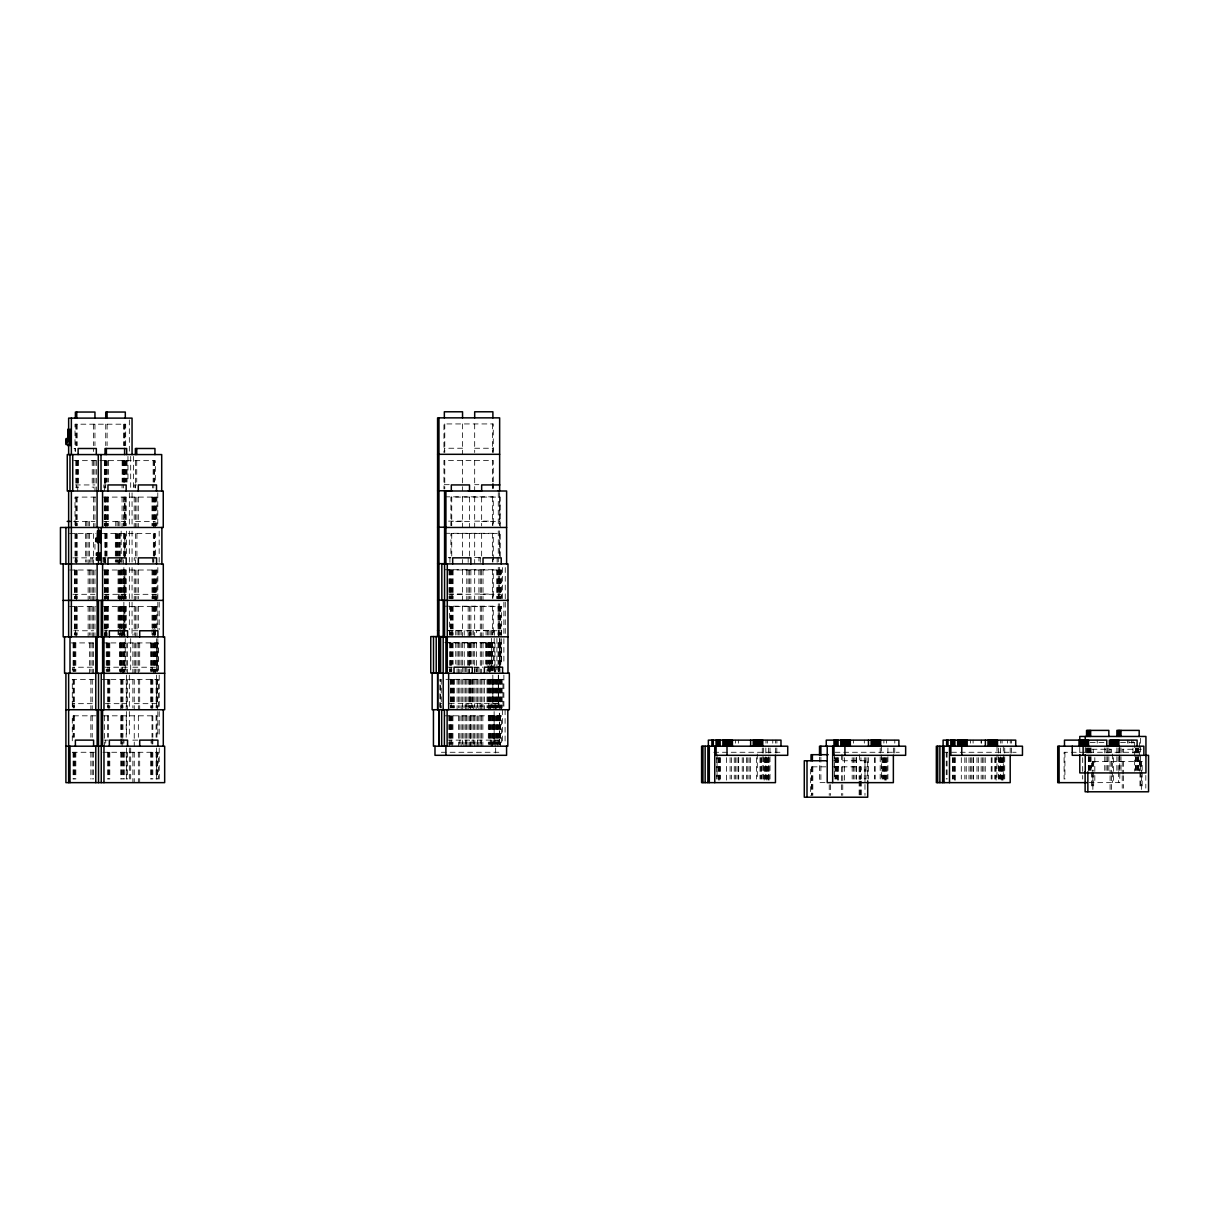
<?xml version="1.0" encoding="UTF-8"?>
<svg xmlns="http://www.w3.org/2000/svg" width="1209" height="1209" viewBox="0 0 1209 1209"><rect width="100%" height="100%" fill="white"/><g stroke="black" fill="none" stroke-linecap="round" stroke-linejoin="round"><path stroke-width="0.75" stroke-dasharray="5 3.75" d="M462.548 448.237L444.338 448.237L444.338 451.274M474.684 448.237L492.894 448.237L492.894 451.274M74.021 448.494L75.593 448.494M73.643 460.644L155.326 460.644L155.326 482.089M449.249 484.688L444.338 484.688L444.338 487.726M474.684 484.688L478.885 484.688M75.381 484.945L94.952 484.945M106.226 484.945L103.853 484.945L103.853 487.983M136.572 484.945L134.199 484.945L134.199 487.983M444.776 496.839L493.272 496.839L493.272 525.431M95.843 497.095L75.003 497.095L75.003 525.688M103.475 497.095L156.883 497.095L156.883 525.688M448.539 521.139L462.548 521.139M474.684 521.139L492.894 521.139L492.894 525.703M73.553 521.396L94.952 521.396M103.823 521.396L125.298 521.396L125.298 525.96M135.559 521.396L155.13 521.396L155.13 525.96M469.515 521.381L451.305 521.381L451.305 525.945M481.65 521.381L499.861 521.381M444.776 533.29L493.272 533.29L493.272 561.883M69.502 533.547L95.979 533.547M101.934 533.547L155.508 533.547L155.508 556.79M448.539 557.591L450.685 557.591M474.684 557.591L481.031 557.591M72.888 557.863L93.939 557.863M102.659 557.863L106.271 557.863M136.617 557.863L134.244 557.863L134.244 562.412M448.781 557.833L450.957 557.833M480.714 557.833L478.93 557.833L478.93 562.397M444.776 569.741L493.272 569.741L493.272 598.334M69.548 570.013L96.025 570.013M103.445 570.013L156.928 570.013L156.928 600.389M448.207 569.983L501.614 569.983L501.614 598.576M448.539 594.042L462.548 594.042M474.684 594.042L492.894 594.042L492.894 598.606M72.888 594.314L94.952 594.314M104.019 594.314L126.204 594.314M134.244 594.314L156.55 594.314L156.55 598.863M470.875 594.284L449.944 594.284L449.944 598.848M480.29 594.284L501.221 594.284L501.221 598.848M444.776 606.193L493.272 606.193L493.272 634.785M69.548 606.465L96.025 606.465M103.445 606.465L156.928 606.465L156.928 627.894M447.39 630.493L462.548 630.493M73.673 630.766L93.592 630.766M103.959 630.766L108.1 630.766M137.992 630.766L132.884 630.766L132.884 635.314M448.403 630.735L470.875 630.735M444.776 642.644L493.272 642.644L493.272 664.089M70.908 642.916L94.468 642.916M102.16 642.916L158.288 642.916L158.288 671.494M445.637 642.886L501.614 642.886L501.614 664.33M92.232 667.217L72.661 667.217L72.661 670.254M104.911 667.217L127.565 667.217M132.884 667.217L157.911 667.217M447.451 667.187L453.179 667.187M473.565 667.187L482.844 667.187M94.166 679.367L72.283 679.367L72.283 707.96M102.16 679.367L158.288 679.367L158.288 707.96M445.97 679.337L502.974 679.337L502.974 707.93M92.232 703.668L72.661 703.668L72.661 706.706M105.319 703.668L126.204 703.668M134.244 703.668L156.55 703.668M441.617 703.668L440.197 703.668L440.197 706.706M449.28 703.668L501.055 703.653L501.055 706.691M96.025 715.819L72.283 715.819L72.283 744.412M103.49 715.819L156.928 715.819L156.928 737.263M444.413 715.819L501.448 715.804L501.448 744.396M103.959 740.12L108.1 740.12M137.781 740.12L132.884 740.12L132.884 743.157M447.3 740.12L469.485 740.12L469.485 743.157M499.831 740.12L472.084 740.12L472.084 743.157M1090.201 742.538L1105.63 742.538M1120.547 742.538L1136.022 742.538M1141.387 749.263L1122.224 749.263L1122.224 752.3M72.283 752.27L94.468 752.27M102.977 752.27L158.288 752.27L158.288 779.064M441.361 752.27L500.209 752.27M713.703 752.27L781.362 752.27M834.951 752.27L899.269 752.27M942.718 752.27L1016.104 752.27M1137.488 752.27L1064.101 752.27L1064.101 779.064M833.711 760.763L867.699 760.763L867.699 778.989M825.883 766.838L810.65 766.838L810.65 795.431M833.349 766.838L861.322 766.838L861.322 779.352M825.022 782.646L819.506 782.646L819.506 757.121M1088.992 782.646L1119.791 782.646L1119.791 771.705M1145.815 775.392L1145.815 788.147M1142.173 770.345L1142.173 761.413L1091.5 761.413L1091.5 770.345M1142.173 772.143L1142.173 788.223M1141.356 761.413L1141.356 773.926M1141.356 775.71L1141.356 791.789M1140.812 761.413L1140.812 770.345M1140.812 772.143L1140.812 788.223M1140.48 738.291L1140.48 771.085M1139.996 761.413L1139.996 770.345M1139.996 772.143L1139.996 788.223M1139.558 742.538L1139.558 771.13M1138.742 747.903L1138.742 771.13M1138.198 747.903L1138.198 772.914M1137.382 747.903L1137.382 772.914M1136.838 747.903L1136.838 771.13M1136.022 747.903L1136.022 771.13M1135.478 747.903L1135.478 771.13M1134.662 742.538L1134.662 771.13M1133.014 740.12L1133.014 743.157M1132.954 748.008L1132.954 753.479M1131.654 740.12L1131.654 743.157M1128.919 740.12L1128.919 743.157M1127.559 740.12L1127.559 743.157M1123.584 749.263L1123.584 752.3M1123.584 761.413L1123.584 773.926M1123.584 775.71L1123.584 788.223M1122.224 761.413L1122.224 773.926M1122.224 775.71L1122.224 788.223M1120.985 747.903L1120.985 771.13M1119.791 746.195L1119.791 769.891M1119.61 747.903L1119.61 772.914M1118.249 747.903L1118.249 771.13M1118.416 771.705L1118.416 782.646M1116.889 747.903L1116.889 771.13M1113.413 757.635L1113.413 773.715M1113.413 775.498L1113.413 782.646M1112.597 754.053L1112.597 770.133M1112.597 771.916L1112.597 782.646M1111.449 752.3L1111.449 749.263L1091.878 749.263L1091.878 752.3M1111.449 761.413L1111.449 773.926M1111.449 775.71L1111.449 791.789M1110.089 749.263L1110.089 752.3M1110.089 761.413L1110.089 773.926M1110.089 775.71L1110.089 791.789M1108.834 747.903L1108.834 771.13M1107.474 747.903L1107.474 771.13M1106.114 747.903L1106.114 771.13M1104.754 747.903L1104.754 772.914M1097.213 740.12L1097.213 743.157M1094.825 757.635L1094.825 773.715M1094.825 775.498L1094.825 782.646M1093.677 761.413L1093.677 770.345M1093.677 772.143L1093.677 788.223M1093.238 749.263L1093.238 752.3M1092.86 761.413L1092.86 773.926M1092.86 775.71L1092.86 791.789M1092.316 761.413L1092.316 770.345M1092.316 772.143L1092.316 788.223M1091.5 772.143L1091.5 788.223M1091.062 747.903L1091.062 771.13M1090.246 747.903L1090.246 771.13M1089.702 747.903L1089.702 771.13M1088.886 747.903L1088.886 771.13M1088.342 747.903L1088.342 771.13M1087.526 747.903L1087.526 753.252M1086.982 747.903L1086.982 753.252M1086.166 747.903L1086.166 753.252M1085.244 747.404L1085.244 752.859M1082.69 757.635L1082.69 773.715M1082.69 775.498L1082.69 779.064M1079.788 747.404L1079.788 752.859M1064.917 752.27L1064.917 779.064M1011.631 740.12L1011.631 743.157M1011.555 748.008L1011.555 753.479M1010.271 740.12L1010.271 743.157M1010.195 748.008L1010.195 753.479M1007.535 740.12L1007.535 743.157M1004.739 748.008L1004.739 779.004M1003.833 757.635L1003.833 779.064M1003.304 746.195L1003.304 779.004M1003.017 757.635L1003.017 782.646M1002.457 757.635L1002.457 782.646M1002.08 740.12L1002.08 743.157M1001.641 757.635L1001.641 782.646M1001.097 757.635L1001.097 779.064M1000.72 740.12L1000.72 743.157M1000.584 748.008L1000.584 779.004M1000.281 757.635L1000.281 779.064M999.737 757.635L999.737 779.064M998.921 757.635L998.921 779.064M998.392 748.008L998.392 779.004M997.032 746.195L996.941 779.064M996.125 757.635L996.125 782.646M995.581 757.635L995.581 779.064M994.765 757.635L994.765 779.064M992.03 757.635L992.03 779.064M991.214 757.635L991.214 779.064M985.244 757.635L985.244 779.064M983.869 757.635L983.869 779.064M982.509 757.635L982.509 779.064M981.285 740.12L981.285 743.157M981.149 740.12L981.149 743.157M981.149 757.635L981.149 779.064M978.353 757.635L978.353 779.064M976.993 757.635L976.993 779.064M973.441 757.635L973.441 779.064M973.094 740.12L973.094 743.157M973.094 757.635L973.094 779.064M971.734 757.635L971.734 779.064M970.374 740.12L970.374 743.157M970.374 757.635L970.374 779.064M969.014 757.635L969.014 779.064M966.218 757.635L966.218 779.064M964.842 757.635L964.842 779.064M961.306 757.635L961.306 779.064M955.322 757.635L955.322 782.646M954.505 757.635L954.505 782.646M953.961 757.635L953.961 779.064M953.145 757.635L953.145 779.064M952.601 757.635L952.601 779.064M947.07 752.27L947.07 779.064M946.254 752.27L946.254 779.064M894.796 740.12L894.796 743.157M894.736 748.008L894.736 753.479M893.36 748.008L893.36 753.479M887.905 748.008L887.905 779.004M886.998 757.635L886.998 779.064M886.62 740.12L886.62 743.157M886.182 757.635L886.182 782.646M885.623 757.635L885.623 782.646M884.807 757.635L884.807 782.646M884.263 757.635L884.263 779.064M883.885 740.12L883.885 743.157M883.447 757.635L883.447 779.064M882.902 757.635L882.902 779.064M882.086 757.635L882.086 779.064M881.573 746.195L881.573 779.004M880.197 748.008L880.197 779.004M875.195 757.635L875.195 779.064M874.379 757.635L874.379 779.064M868.41 757.635L868.41 779.064M867.034 757.635L867.034 779.064M865.674 757.635L865.674 779.064M864.979 760.763L864.979 782.631M864.979 784.46L864.979 795.401M864.314 740.12L864.314 743.157M864.314 757.635L864.314 779.064M861.322 781.135L861.322 795.431M860.944 757.726L860.944 760.763M860.506 766.838L860.506 779.352M860.506 781.135L860.506 795.431M859.962 766.838L859.962 779.352M859.962 781.135L859.962 795.431M859.584 754.688L859.584 760.763M859.146 766.838L859.146 779.352M859.146 781.135L859.146 795.431M856.607 757.635L856.607 779.064M856.274 757.635L856.274 779.064M854.899 757.635L854.899 779.064M853.539 740.12L853.539 743.157M853.539 757.635L853.539 779.064M852.179 757.635L852.179 779.064M844.471 757.635L844.471 782.646M842.749 754.688L842.749 760.763M842.749 766.838L842.749 782.918M842.749 784.701L842.749 795.431M841.373 754.688L841.373 760.763M841.373 766.838L841.373 782.918M841.373 784.701L841.373 795.431M838.502 757.635L838.502 782.646M837.686 757.635L837.686 782.646M837.127 757.635L837.127 779.064M836.311 757.635L836.311 779.064M835.767 757.635L835.767 779.064M834.951 757.635L834.951 779.064M834.406 754.053L834.406 779.064M830.598 784.701L830.598 795.431M829.238 784.701L829.238 795.431M820.881 757.121L820.881 782.646M812.826 766.838L812.826 795.431M812.01 766.838L812.01 795.431M811.466 766.838L811.466 795.431M776.888 740.12L776.888 743.157M776.813 748.008L776.813 753.479M775.528 740.12L775.528 743.157M775.453 748.008L775.453 753.479M772.793 740.12L772.793 743.157M769.997 748.008L769.997 779.004M769.075 757.635L769.075 782.646M768.561 748.008L768.561 779.004M768.259 757.635L768.259 782.646M767.715 757.635L767.715 779.064M767.337 740.12L767.337 743.157M766.899 757.635L766.899 782.646M766.355 757.635L766.355 779.064M765.977 740.12L765.977 743.157M765.841 748.008L765.841 779.004M765.539 757.635L765.539 779.064M764.995 757.635L764.995 779.064M764.179 757.635L764.179 782.646M763.65 748.008L763.65 779.004M762.29 748.008L762.199 779.064M761.383 757.635L761.383 779.064M760.824 757.635L760.824 779.064M760.008 757.635L760.008 779.064M757.287 754.053L757.287 779.064M756.471 757.635L756.471 779.064M750.502 757.635L750.502 779.064M749.127 757.635L749.127 779.064M747.767 757.635L747.767 779.064M746.406 757.635L746.406 779.064M743.611 757.635L743.611 779.064M742.235 757.635L742.235 779.064M738.699 757.635L738.699 779.064M738.351 740.12L738.351 743.157M738.351 757.635L738.351 779.064M736.991 757.635L736.991 779.064M735.631 740.12L735.631 743.157M735.631 757.635L735.631 779.064M734.271 757.635L734.271 779.064M731.475 757.635L731.475 779.064M730.1 757.635L730.1 779.064M726.564 757.635L726.564 782.646M720.579 757.635L720.579 779.064M719.763 757.635L719.763 782.646M719.219 757.635L719.219 779.064M718.403 757.635L718.403 782.646M717.859 757.635L717.859 779.064M717.043 754.053L717.043 779.064M716.499 757.635L716.499 779.064M505.256 567.55L505.256 600.359M505.256 602.188L505.256 636.811M505.09 709.728L505.09 744.366M503.881 602.188L503.881 634.997M503.881 638.639L503.881 664.149M503.881 675.09L503.881 707.9M502.521 567.55L502.521 598.546M502.158 679.337L502.158 707.93M502.355 709.743L502.355 744.366M501.614 635.027L501.614 606.434L449.567 606.434L449.567 635.027M501.614 679.337L501.614 709.713M501.221 635.299L501.221 630.735L476.376 630.735L476.376 635.299M501.327 638.639L501.327 664.149M500.798 569.983L500.798 598.576M500.798 606.434L500.798 635.027M500.798 642.886L500.798 664.33M500.798 679.337L500.798 709.713M500.632 715.804L500.632 746.18M500.239 527.456L500.239 497.08L450.927 497.08L450.927 525.673M500.239 556.76L500.239 533.532L450.927 533.532L450.927 556.76M500.239 569.983L500.239 598.576M500.239 606.434L500.239 635.027M500.239 642.886L500.239 664.33M500.239 679.337L500.239 707.93M499.967 638.639L499.967 667.806M499.967 669.62L499.967 673.262M500.073 715.804L500.073 744.396M499.649 492.592L499.861 525.945M499.649 530.857L499.649 556.382M499.649 567.308L499.649 600.117M499.649 603.759L499.649 636.569M499.649 638.397L499.861 671.751M499.695 703.653L499.695 706.691M499.423 497.08L499.423 525.673M499.423 533.532L499.423 556.76M499.423 569.983L499.423 598.576M499.423 606.434L499.423 635.027M499.423 642.886L499.423 664.33M499.423 666.114L499.423 671.479M499.423 679.337L499.423 709.713M499.257 715.804L499.257 744.396M498.879 569.983L498.879 598.576M498.879 606.434L498.879 636.811M498.879 642.886L498.879 664.33M498.879 666.114L498.879 671.479M498.879 679.337L498.879 707.93M498.712 715.804L498.712 744.396M498.501 594.284L498.501 598.848M498.501 630.735L498.501 635.299M498.501 667.187L498.501 671.751M498.425 675.09L498.425 707.9M498.471 740.12L498.471 743.157M498.274 492.592L498.274 527.215M498.274 530.857L498.274 561.853M498.274 567.308L498.274 598.304M498.274 603.759L498.274 634.755M498.289 675.09L498.289 707.9M498.063 569.983L498.063 598.576M498.063 606.434L498.063 635.027M498.063 642.886L498.063 664.33M498.063 666.114L498.063 671.479M498.063 679.337L498.063 707.93M497.896 715.804L497.896 746.18M497.519 569.983L497.519 598.576M497.519 679.337L497.519 707.93M497.141 557.833L497.141 562.397M497.352 715.804L497.352 744.396M496.914 638.397L496.914 671.207M496.975 703.653L496.975 706.691M497.111 740.12L497.111 743.157M496.703 569.983L496.703 598.576M496.703 679.337L496.703 707.93M496.536 715.804L496.536 744.396M496.158 679.337L496.158 709.713M495.992 715.819L495.992 744.412M495.766 667.187L495.766 671.751M495.599 703.668L495.599 706.706M495.75 740.12L495.75 743.157M495.675 748.008L495.675 753.479M495.342 679.337L495.342 709.713M495.176 715.819L495.176 746.195M494.965 642.886L494.965 667.912M494.965 669.695L494.965 673.262M494.783 679.337L494.783 707.93M494.617 715.819L494.617 744.412M494.572 630.735L494.572 635.299M494.405 667.187L494.405 671.751M494.375 740.12L494.375 743.157M494.194 638.397L494.149 671.479M494.239 703.668L494.239 706.706M494.133 711.557L494.133 744.366M493.967 679.337L493.967 709.713M493.801 715.819L493.801 744.412M493.423 679.337L493.423 707.93M493.272 452.529L493.272 423.936L443.96 423.936L443.96 452.529M493.272 481.832L493.272 460.387L443.96 460.387L443.96 488.98M493.272 483.615L493.272 488.98M493.272 665.872L493.272 671.237M493.227 715.819L493.227 744.412M492.894 484.688L492.894 487.726M492.894 557.591L492.894 562.155M492.894 635.057L492.894 630.493L467.868 630.493L467.868 635.057M492.834 675.09L492.834 707.9M493.015 740.12L493.015 743.157M492.607 679.337L492.607 707.93M492.456 423.936L492.456 452.529M492.456 460.387L492.456 481.832M492.456 483.615L492.456 488.98M492.456 496.839L492.456 525.431M492.456 533.29L492.456 561.883M492.456 569.741L492.456 598.334M492.456 606.193L492.456 634.785M492.456 642.644L492.456 664.089M492.456 665.872L492.456 671.237M492.411 715.819L492.411 746.195M491.912 642.644L491.912 664.089M491.912 665.872L491.912 671.237M491.927 679.337L491.927 707.93M491.867 715.819L491.867 746.195M491.655 740.12L491.655 743.157M491.534 630.493L491.534 635.057M491.458 638.397L491.458 671.207M491.474 703.668L491.474 706.706M491.096 642.644L491.096 664.089M491.096 665.872L491.096 671.237M491.111 679.337L491.111 707.93M491.05 715.819L491.05 746.195M490.552 642.644L490.552 664.089M490.552 665.872L490.552 671.237M490.552 679.337L490.552 709.713M490.491 715.819L490.491 744.412M490.159 630.493L490.159 635.057M490.174 667.187L490.174 671.751M490.113 703.668L490.113 706.706M490.295 740.12L490.295 743.157M489.736 642.644L489.736 667.67M489.736 669.454L489.736 673.02M489.736 679.337L489.736 709.713M489.675 715.819L489.675 744.412M489.177 642.644L489.177 664.089M489.177 665.872L489.177 671.237M489.192 679.337L489.192 707.93M489.131 715.819L489.131 744.412M488.799 630.493L488.799 635.057M488.814 667.187L488.814 671.751M488.753 703.668L488.753 706.706M488.36 642.644L488.36 664.089M488.36 665.872L488.36 671.237M488.376 679.337L488.376 709.713M488.315 715.819L488.315 744.412M487.816 642.644L487.816 664.089M487.816 665.872L487.816 671.237M487.832 679.337L487.832 707.93M487.439 630.493L487.439 635.057M487 642.644L487 667.67M487 669.454L487 673.02M487.015 679.337L487.015 707.93M486.456 642.644L486.456 664.089M486.078 630.493L486.078 635.057M485.64 642.644L485.64 664.089M484.386 679.337L484.386 709.713M483.026 569.983L483.026 600.359M483.026 606.434L483.026 636.811M483.026 642.886L483.026 664.33M483.026 679.337L483.026 709.713M482.859 703.653L482.859 706.691M482.859 715.804L482.859 746.18M481.65 497.08L481.65 525.945M481.65 533.532L481.65 556.76M481.65 569.983L481.65 600.359M481.65 606.434L481.65 636.811M481.65 642.886L481.65 673.262M481.65 679.337L481.65 709.713M481.62 740.12L481.62 743.157M481.484 703.653L481.484 706.691M481.484 715.804L481.484 746.18M480.29 557.833L480.29 562.397M480.29 569.983L480.29 600.359M480.29 606.434L480.29 636.811M480.29 642.886L480.29 673.262M480.29 679.337L480.29 709.713M480.26 740.12L480.26 743.157M480.124 703.653L480.124 706.691M480.124 715.804L480.124 746.18M478.93 569.983L478.93 600.359M478.93 667.187L478.93 671.751M478.93 679.337L478.93 709.713M478.764 715.804L478.764 746.18M477.57 667.187L477.57 671.751M477.57 679.337L477.57 707.93M477.54 740.12L477.54 743.157M477.404 703.668L477.404 706.706M477.404 715.819L477.404 746.195M476.376 642.886L476.376 671.479M476.195 667.187L476.195 671.751M476.195 679.337L476.195 709.713M476.029 715.819L476.029 746.195M474.835 667.187L474.835 671.751M474.835 679.337L474.835 707.93M474.805 740.12L474.805 743.157M474.684 423.936L474.684 452.529M474.684 460.387L474.684 490.763M474.684 496.839L474.684 527.215M474.684 533.29L474.684 563.666M474.684 569.741L474.684 600.117M474.684 606.193L474.684 636.569M474.684 642.644L474.684 673.02M474.638 703.668L474.638 706.706M474.638 715.819L474.638 746.195M473.444 740.12L473.444 743.157M473.323 630.493L473.323 635.057M473.323 642.644L473.323 664.089M473.339 679.337L473.339 709.713M473.278 715.819L473.278 744.412M472.251 679.337L472.251 707.93M471.963 630.493L471.963 635.057M471.963 642.644L471.963 664.089M471.963 679.337L471.963 707.93M471.903 703.668L471.903 706.706M471.903 715.819L471.903 746.195M470.875 569.983L470.875 598.848M470.875 606.434L470.875 636.811M470.875 642.886L470.875 664.33M470.875 679.337L470.875 707.93M470.709 715.804L470.709 746.18M470.588 630.493L470.588 635.057M470.588 642.644L470.588 664.089M470.603 679.337L470.603 709.713M470.543 715.819L470.543 746.195M469.515 497.08L469.515 527.456M469.515 533.532L469.515 556.76M469.515 569.983L469.515 598.848M469.515 606.434L469.515 636.811M469.515 642.886L469.515 673.262M469.515 679.337L469.515 707.93M469.228 630.493L469.228 635.057M469.228 642.644L469.228 673.02M469.243 679.337L469.243 707.93M469.349 715.804L469.349 746.18M468.155 557.833L468.155 562.397M468.155 569.983L468.155 600.359M468.155 606.434L468.155 636.811M468.155 642.886L468.155 673.262M468.155 679.337L468.155 709.713M467.989 703.653L467.989 706.691M467.989 715.804L467.989 746.18M467.868 642.644L467.868 667.67M466.795 569.983L466.795 600.359M466.795 667.187L466.795 671.751M466.795 679.337L466.795 709.713M466.765 740.12L466.765 743.157M466.629 703.653L466.629 706.691M466.629 715.804L466.629 746.18M465.42 667.187L465.42 671.751M465.42 679.337L465.42 709.713M465.389 740.12L465.389 743.157M465.253 703.668L465.253 706.706M465.253 715.819L465.253 746.195M464.226 630.735L464.226 635.299M464.226 642.886L464.226 667.912M464.06 667.187L464.06 671.751M464.06 679.337L464.06 707.93M463.893 715.819L463.893 746.195M462.699 667.187L462.699 671.751M462.699 679.337L462.699 709.713M462.669 740.12L462.669 743.157M462.548 423.936L462.548 454.312M462.548 460.387L462.548 490.763M462.548 496.839L462.548 527.215M462.548 533.29L462.548 563.666M462.548 569.741L462.548 600.117M462.548 606.193L462.548 636.569M462.548 642.644L462.548 667.67M462.503 703.668L462.503 706.706M462.503 715.819L462.503 744.412M461.188 630.493L461.188 635.057M461.188 642.644L461.188 667.67M461.188 669.454L461.188 673.02M461.188 679.337L461.188 709.713M461.128 715.819L461.128 746.195M459.934 740.12L459.934 743.157M459.813 630.493L459.813 635.057M459.813 642.644L459.813 667.67M459.813 669.454L459.813 673.02M459.828 679.337L459.828 707.93M459.768 715.819L459.768 744.412M458.453 630.493L458.453 635.057M458.453 642.644L458.453 673.02M458.468 679.337L458.468 707.93M458.407 715.819L458.407 746.195M457.093 630.493L457.093 635.057M457.093 642.644L457.093 673.02M457.108 679.337L457.108 709.713M455.733 630.493L455.733 635.057M455.733 642.644L455.733 664.089M454.478 679.337L454.478 707.93M453.662 679.337L453.662 707.93M453.103 569.983L453.103 598.576M453.103 606.434L453.103 635.027M453.103 642.886L453.103 664.33M453.103 679.337L453.103 707.93M452.937 715.804L452.937 744.396M452.68 594.284L452.68 598.848M452.68 630.735L452.68 635.299M452.287 569.983L452.287 598.576M452.287 606.434L452.287 635.027M452.287 642.886L452.287 664.33M452.287 679.337L452.287 707.93M452.121 715.804L452.121 746.18M451.743 497.08L451.743 525.673M451.743 533.532L451.743 556.76M451.743 569.983L451.743 598.576M451.743 606.434L451.743 635.027M451.743 642.886L451.743 671.479M451.743 679.337L451.743 707.93M451.577 715.804L451.577 744.396M451.305 594.284L451.305 598.848M451.305 630.735L451.305 635.299M451.305 667.187L451.305 671.751M451.274 740.12L451.274 743.157M451.138 703.653L451.138 706.691M450.927 569.983L450.927 598.576M450.927 606.434L450.927 635.027M450.927 642.886L450.927 671.479M450.927 679.337L450.927 707.93M450.761 715.804L450.761 744.396M450.383 569.983L450.383 598.576M450.383 606.434L450.383 635.027M450.383 642.886L450.383 671.479M450.383 679.337L450.383 707.93M450.216 715.804L450.216 744.396M449.944 557.833L449.944 562.397M449.944 630.735L449.944 635.299M449.944 667.187L449.944 671.751M449.914 740.12L449.914 743.157M449.567 569.983L449.567 598.576M449.567 642.886L449.567 671.479M449.4 715.804L449.4 746.18M449.023 569.983L449.023 598.576M448.856 715.804L448.856 744.396M444.776 423.936L444.776 452.529M444.776 460.387L444.776 488.98M441.24 679.337L441.24 707.93M440.696 707.93L440.696 679.337L439.88 679.337L439.88 707.93M159.165 531.129L159.165 562.109M159.21 602.203L159.21 629.541M159.21 675.106L159.21 707.915M159.21 711.557L159.21 737.082M159.21 748.008L159.21 779.004M157.835 567.58L157.835 598.561M157.835 602.203L157.835 629.541M157.835 638.654L157.835 673.292M157.835 711.557L157.835 737.082M157.79 492.849L157.79 525.658M157.472 642.916L157.472 671.494M157.472 679.367L157.472 709.743M157.472 752.27L157.472 779.064M156.928 642.916L156.928 671.494M156.928 679.367L156.928 707.96M156.928 752.27L156.928 779.064M156.475 638.654L156.475 671.463M156.475 675.106L156.475 707.915M156.475 748.008L156.475 779.004M156.112 570.013L156.112 600.389M156.112 606.465L156.112 627.894M156.112 642.916L156.112 671.494M156.112 679.367L156.112 707.96M156.112 715.819L156.112 737.263M156.112 752.27L156.112 779.064M156.067 497.095L156.067 525.688M155.508 497.095L155.508 527.472M155.568 570.013L155.568 600.389M155.568 606.465L155.568 627.894M155.568 629.693L155.568 635.042M155.568 642.916L155.568 673.292M155.175 594.314L155.175 598.863M155.175 630.766L155.175 635.314M154.692 497.095L154.692 527.472M154.692 533.547L154.692 556.79M154.752 570.013L154.752 600.389M154.752 606.465L154.752 631.476M154.752 633.259L154.752 636.841M154.752 642.916L154.752 673.292M154.51 460.644L154.51 482.089M154.148 497.095L154.148 525.688M154.148 533.547L154.148 556.79M154.193 570.013L154.193 598.591M154.193 606.465L154.193 627.894M154.193 629.693L154.193 635.042M154.193 642.916L154.193 671.494M153.966 460.644L153.966 482.089M153.815 557.863L153.815 562.412M153.815 594.314L153.815 598.863M153.815 630.766L153.815 635.314M153.77 484.945L153.77 487.983M153.77 521.396L153.77 525.96M153.331 497.095L153.331 527.472M153.331 533.547L153.331 562.14M153.377 570.013L153.377 598.591M153.377 606.465L153.377 627.894M153.377 629.693L153.377 635.042M153.377 642.916L153.377 673.292M153.15 460.644L153.15 482.089M152.833 570.013L152.833 598.591M152.833 606.465L152.833 631.476M152.833 633.259L152.833 636.841M152.833 642.916L152.833 671.494M152.833 679.367L152.833 707.96M152.833 715.819L152.833 737.263M152.833 739.047L152.833 744.412M152.833 752.27L152.833 779.064M152.787 497.095L152.787 525.688M152.41 484.945L152.41 487.983M152.455 557.863L152.455 562.412M152.455 594.314L152.455 598.863M152.455 667.217L152.455 670.254M152.455 703.668L152.455 706.706M151.971 497.095L151.971 525.688M152.017 570.013L152.017 598.591M152.017 606.465L152.017 627.894M152.017 629.693L152.017 635.042M152.017 642.916L152.017 671.494M152.017 679.367L152.017 709.743M152.017 715.819L152.017 737.263M152.017 739.047L152.017 744.412M152.017 752.27L152.017 779.064M151.473 642.916L151.473 671.494M151.473 679.367L151.473 707.96M151.473 752.27L151.473 779.064M151.095 667.217L151.095 670.254M151.095 740.12L151.095 743.157M150.657 642.916L150.657 671.494M150.657 679.367L150.657 707.96M150.657 752.27L150.657 779.064M139.7 642.916L139.7 671.494M139.7 679.367L139.7 709.743M139.7 752.27L139.7 782.646M138.294 497.095L138.294 527.472M138.34 570.013L138.34 598.863M138.34 606.465L138.34 627.894M138.34 642.916L138.34 673.292M138.34 679.367L138.34 709.743M138.34 715.819L138.34 737.263M138.34 752.27L138.34 782.646M136.98 570.013L136.98 598.863M136.98 606.465L136.98 636.841M136.98 642.916L136.98 671.494M136.738 460.644L136.738 482.089M136.919 497.095L136.919 527.472M136.919 533.547L136.919 556.79M135.559 484.945L135.559 487.983M135.559 497.095L135.559 527.472M135.559 533.547L135.559 563.938M135.604 570.013L135.604 600.389M135.604 606.465L135.604 636.841M135.604 642.916L135.604 673.292M135.378 460.644L135.378 487.454M134.199 497.095L134.199 527.472M134.244 570.013L134.244 600.389M134.244 606.465L134.244 635.314M134.244 642.916L134.244 673.292M134.244 679.367L134.244 709.743M134.244 715.819L134.244 746.195M134.244 752.27L134.244 782.646M133.413 456.397L133.413 487.378M132.884 642.916L132.884 673.292M132.884 679.367L132.884 707.96M132.884 752.27L132.884 782.646M132.053 492.849L132.053 525.658M132.053 531.129L132.053 562.109M132.053 567.58L132.053 598.561M132.053 602.203L132.053 635.012M130.693 456.397L130.693 487.378M130.693 638.654L130.693 671.463M130.693 748.008L130.693 779.004M129.333 419.946L129.333 452.755M129.333 492.849L129.333 525.658M129.333 531.129L129.333 562.109M129.333 567.58L129.333 598.561M129.333 602.203L129.333 629.541M129.333 675.106L129.333 707.915M129.333 711.557L129.333 737.082M129.333 748.008L129.333 779.004M127.958 456.397L127.958 481.907M127.565 642.916L127.565 673.292M127.565 679.367L127.565 709.743M127.565 752.27L127.565 779.064M127.051 460.644L127.051 482.089M126.597 531.129L126.597 556.639M126.597 675.106L126.597 707.915M126.597 711.557L126.597 737.082M126.597 748.008L126.597 779.004M126.235 460.644L126.235 482.089M126.159 497.095L126.159 525.688M126.204 570.013L126.204 598.863M126.204 606.465L126.204 627.894M126.204 642.916L126.204 671.494M126.204 679.367L126.204 709.743M126.204 715.819L126.204 737.263M126.204 752.27L126.204 779.064M125.676 445.637L125.676 424.193L75.003 424.193L75.003 451.002M125.676 460.644L125.676 482.089M125.676 497.095L125.676 525.688M125.676 533.547L125.676 556.79M125.676 570.013L125.676 598.591M125.676 606.465L125.676 627.894M125.298 594.314L125.298 598.863M125.237 638.654L125.237 671.463M124.859 424.193L124.859 445.637M124.859 460.644L124.859 482.089M124.859 525.688L124.859 497.095L124.784 525.96M124.859 600.389L124.859 570.013L124.829 598.863M124.859 631.476L124.859 606.465L124.829 636.841L124.859 633.259M124.603 460.644L124.603 482.089M124.829 642.916L124.829 673.292M124.315 424.193L124.315 445.637M124.315 460.644L124.315 482.089M124.315 497.095L124.315 525.688M124.315 533.547L124.315 556.79M124.315 570.013L124.315 598.591M124.315 606.465L124.315 627.894M124.315 629.693L124.315 635.042M124.315 642.916L124.315 671.494M124.315 752.27L124.315 779.064M123.938 521.396L123.938 525.96M123.877 567.58L123.938 598.863M123.877 602.203L123.877 636.841M123.938 740.12L123.938 743.157M123.499 424.193L123.499 445.637M123.499 460.644L123.499 482.089M123.424 484.945L123.424 487.983M123.499 497.095L123.424 525.96M123.424 533.547L123.424 563.938M123.499 570.013L123.469 600.389M123.499 606.465L123.469 636.841M123.499 642.916L123.469 673.292M123.499 752.27L123.499 779.064M123.242 460.644L123.242 482.089M122.955 460.644L122.955 482.089M122.955 570.013L122.955 598.591M122.955 606.465L122.955 627.894M122.955 629.693L122.955 635.042M122.955 642.916L122.955 673.292M122.955 679.367L122.955 707.96M122.955 715.819L122.955 737.263M122.955 739.047L122.955 744.412M122.955 752.27L122.955 779.064M122.577 594.314L122.577 598.863M122.577 630.766L122.577 635.314M122.577 667.217L122.577 670.254M122.577 703.668L122.577 706.706M122.139 460.644L122.139 482.089M122.109 557.863L122.109 562.412M122.109 570.013L122.109 598.863M122.139 606.465L122.109 636.841M122.139 642.916L122.109 673.292M122.109 679.367L122.109 709.743M122.109 715.819L122.109 746.195M122.139 752.27L122.109 779.064M122.064 484.945L122.064 487.983M122.064 497.095L122.064 527.472M121.595 570.013L121.595 600.389M121.595 606.465L121.595 631.476M121.595 633.259L121.595 636.841M121.595 642.916L121.595 671.494M121.595 679.367L121.595 707.96M121.595 715.819L121.595 737.263M121.595 739.047L121.595 744.412M121.595 752.27L121.595 779.064M121.142 531.129L121.217 562.412M121.217 594.314L121.217 598.863M121.217 630.766L121.217 635.314M121.217 667.217L121.217 670.254M121.217 703.668L121.217 706.706M120.779 570.013L120.779 600.389M120.779 606.465L120.779 631.476M120.779 633.259L120.779 636.841M120.749 642.916L120.779 673.292M120.779 679.367L120.749 709.743M120.779 715.819L120.779 737.263M120.779 739.047L120.779 744.412M120.779 752.27L120.749 779.064M120.22 533.547L120.22 562.14M120.22 570.013L120.22 598.591M120.22 606.465L120.22 627.894M120.22 629.693L120.22 635.042M120.22 642.916L120.22 671.494M119.842 521.396L119.842 525.96M119.842 557.863L119.842 562.412M119.842 594.314L119.842 598.863M119.404 533.547L119.404 563.938M119.404 570.013L119.404 600.389M119.404 606.465L119.404 631.476M119.404 633.259L119.404 636.841M119.404 642.916L119.404 671.494M118.86 533.547L118.86 563.938M118.86 570.013L118.86 598.591M118.86 606.465L118.86 627.894M118.86 629.693L118.86 635.042M118.482 521.396L118.482 525.96M118.482 594.314L118.482 598.863M118.044 533.547L118.044 563.938M118.044 570.013L118.044 598.591M118.044 606.465L118.044 627.894M118.044 629.693L118.044 635.042M117.5 533.547L117.5 562.14M117.122 521.396L117.122 525.96M116.684 533.547L116.684 562.14M116.14 533.547L116.14 562.14M115.762 521.396L115.762 525.96M115.323 533.547L115.323 562.14M109.792 642.916L109.792 671.494M109.792 679.367L109.792 707.96M109.792 752.27L109.792 779.064M109.354 667.217L109.354 670.254M108.976 642.916L108.976 671.494M108.976 679.367L108.976 709.743M108.976 752.27L108.976 779.064M108.462 460.644L108.462 482.089M108.387 497.095L108.387 525.688M108.432 570.013L108.432 600.389M108.432 606.465L108.432 627.894M108.432 642.916L108.432 671.494M108.432 679.367L108.432 707.96M108.432 715.819L108.432 737.263M108.432 752.27L108.432 779.064M107.994 594.314L107.994 598.863M107.994 667.217L107.994 670.254M107.994 703.668L107.994 706.706M107.571 497.095L107.571 525.688M107.616 570.013L107.616 600.389M107.616 606.465L107.616 627.894M107.616 642.916L107.616 671.494M107.616 679.367L107.616 707.96M107.616 715.819L107.616 737.263M107.616 752.27L107.616 779.064M107.102 424.193L107.102 445.637M107.102 460.644L107.102 482.089M107.102 497.095L107.102 527.472M107.102 533.547L107.012 556.79M107.057 570.013L107.102 598.863M107.057 606.465L107.102 636.841M107.057 642.916L107.057 671.494M106.83 460.644L106.83 482.089M106.573 521.396L106.573 525.96M106.634 594.314L106.634 598.863M106.634 630.766L106.634 635.314M106.196 497.095L106.196 525.688M106.196 533.547L106.196 556.79M106.241 570.013L106.241 598.591M106.241 606.465L106.241 636.841M106.241 642.916L106.241 671.494M106.014 460.644L106.014 482.089M105.727 424.193L105.727 445.637M105.727 460.644L105.727 487.983M105.727 497.095L105.727 527.472M105.727 533.547L105.727 563.938M105.697 570.013L105.727 600.389M105.697 606.465L105.727 636.841M105.727 740.12L105.727 743.157M105.47 460.644L105.47 487.454M105.651 497.095L105.651 525.688M105.651 533.547L105.651 562.14M105.213 484.945L105.213 487.983M105.213 521.396L105.213 525.96M105.259 557.863L105.259 562.412M105.259 594.314L105.259 598.863M105.259 630.766L105.259 635.314M104.835 497.095L104.835 525.688M104.835 533.547L104.835 562.14M104.881 570.013L104.881 598.591M104.881 606.465L104.881 635.042M104.654 460.644L104.654 487.454M104.367 460.644L104.367 491.02M104.291 497.095L104.291 525.688M104.367 557.863L104.367 562.412M104.367 570.013L104.367 600.389M104.367 606.465L104.367 636.841M104.337 715.819L104.367 746.195M103.898 557.863L103.898 562.412M103.007 557.863L103.007 562.412M96.327 460.644L96.327 491.02M94.952 424.193L94.952 445.637M94.952 460.644L94.952 491.02M94.952 497.095L94.952 527.472M94.952 544.277L94.952 551.425M94.952 570.013L94.952 600.389M94.952 606.465L94.952 636.841M93.592 424.193L93.592 445.637M93.592 448.494L93.592 451.531M93.592 460.644L93.592 487.983M93.592 497.095L93.592 527.472M93.592 533.547L93.592 563.938M93.592 570.013L93.592 600.389M93.592 606.465L93.592 636.841M93.592 642.916L93.592 673.292M93.592 752.27L93.592 779.064M92.232 460.644L92.232 487.454M92.232 557.863L92.232 562.412M92.232 570.013L92.232 600.389M92.232 606.465L92.232 636.841M92.232 642.916L92.232 673.292M92.232 679.367L92.232 709.743M92.232 715.819L92.232 737.263M92.232 752.27L92.232 779.064M90.871 557.863L90.871 562.412M90.871 570.013L90.871 600.389M90.871 606.465L90.871 635.314M90.871 642.916L90.871 671.494M90.871 679.367L90.871 709.743M90.871 715.819L90.871 737.263M90.871 752.27L90.871 779.064M89.496 521.396L89.496 525.96M89.496 533.547L89.496 562.412M89.496 570.013L89.496 598.863M89.496 606.465L89.496 635.314M89.496 642.916L89.496 673.292M88.136 521.396L88.136 525.96M88.136 533.547L88.136 563.938M88.136 570.013L88.136 600.389M88.136 606.465L88.136 636.841M86.776 521.396L86.776 525.96M86.776 533.547L86.776 562.14M85.416 521.396L85.416 525.96M85.416 533.547L85.416 562.14M78.555 460.644L78.555 487.454M77.739 460.644L77.739 491.02M77.18 424.193L77.18 445.637M77.18 460.644L77.18 487.454M77.18 497.095L77.18 525.688M77.18 533.547L77.18 562.14M77.18 570.013L77.18 598.591M77.18 606.465L77.18 635.042M76.756 484.945L76.756 487.983M76.756 521.396L76.756 525.96M76.756 557.863L76.756 562.412M76.756 594.314L76.756 598.863M76.363 424.193L76.363 445.637M76.363 460.644L76.363 487.454M76.363 497.095L76.363 525.688M76.363 533.547L76.363 563.938M76.363 570.013L76.363 600.389M76.363 606.465L76.363 636.841M75.819 424.193L75.819 445.637M75.819 460.644L75.819 487.454M75.819 497.095L75.819 525.688M75.819 533.547L75.819 562.14M75.819 570.013L75.819 598.591M75.819 606.465L75.819 635.042M75.819 642.916L75.819 671.494M75.819 752.27L75.819 779.064M75.381 448.494L75.381 451.531M75.381 521.396L75.381 525.96M75.381 557.863L75.381 562.412M75.381 594.314L75.381 598.863M75.381 630.766L75.381 635.314M75.003 533.547L75.003 562.14M75.003 570.013L75.003 598.591M75.003 606.465L75.003 635.042M75.003 642.916L75.003 671.494M75.003 752.27L75.003 779.064M74.459 570.013L74.459 598.591M74.459 606.465L74.459 635.042M74.459 642.916L74.459 671.494M74.459 679.367L74.459 707.96M74.459 715.819L74.459 737.263M74.459 752.27L74.459 779.064M74.021 667.217L74.021 670.254M74.021 703.668L74.021 706.706M73.643 642.916L73.643 671.494M73.643 679.367L73.643 707.96M73.643 715.819L73.643 737.263M73.643 752.27L73.643 779.064M73.099 642.916L73.099 671.494M73.099 679.367L73.099 707.96M73.099 715.819L73.099 737.263M73.099 752.27L73.099 779.064M499.634 744.366L499.634 711.557L499.589 744.366M124.859 556.79L124.859 533.547L124.784 556.79"/><path stroke-width="1.5" d="M97.34 536.781L97.612 530.63L97.687 541.39L97.702 537.733M97.717 540.332L97.672 537.703M98.715 536.781C99.168 516.485 99.546 549.687 98.79 541.058M97.808 540.952L97.778 542.01M97.823 541.39L97.627 542.781L97.566 541.798M99.334 537.733L99.395 542.1L99.304 540.937M97.612 542.1L97.521 540.937L97.491 542.01M437.582 454.312L499.649 454.312M499.861 484.93L481.65 484.93L481.65 491.005M437.582 490.763L451.834 490.763M468.382 490.763L481.258 490.763M498.274 490.763L499.649 490.763L499.649 417.861L437.582 417.861L437.582 636.569M67.205 521.396L70.152 521.396M437.582 527.215L446.302 527.215M444.564 527.456L506.616 527.456M100.241 555.399L96.388 555.399L96.388 553.117L100.241 553.117L100.241 559.963L96.388 559.963L96.388 557.681L100.241 557.681M437.582 563.666L446.302 563.666M437.582 600.117L442.63 600.117M63.185 600.389L163.291 600.389M507.976 600.359L441.829 600.359L441.829 563.908L507.976 563.908L507.976 673.262M437.522 630.493L438.535 630.493M444.474 636.569L430.767 636.569L430.767 673.02L438.958 673.02L438.958 417.861M507.976 636.811L439.275 636.811L439.275 673.262M164.666 673.292L64.545 673.292L64.545 636.841M65.906 709.743L164.666 709.743L164.666 636.841L63.185 636.841L63.185 563.938M65.906 746.195L164.666 746.195L164.666 782.646L65.906 782.646L65.906 673.292M828.225 754.688L811.027 754.688L811.027 760.763M1144.878 755.338L1148.55 755.338L1148.55 791.789L1085.123 791.789L1085.123 771.75M827.243 760.763L804.287 760.763L804.287 797.215L867.699 797.215L867.699 780.818M1087.148 782.646L1057.724 782.646L1057.724 746.195L1143.865 746.195L1143.865 755.308L1072.247 755.308L1072.247 746.195M97.612 537.401L97.853 539.108M67.795 444.685L67.976 445.758L67.976 429.104L67.659 441.678M1139.18 736.462L1139.18 730.387L1116.889 730.387L1116.889 736.462M1137.11 746.195L1137.11 740.12L1109.348 740.12L1109.348 746.195M1120.985 730.387L1120.985 736.462M1119.61 730.387L1119.61 736.462M1118.899 740.12L1118.899 746.195M1118.249 730.387L1118.249 736.462M1117.539 740.12L1117.539 746.195M1116.164 740.12L1116.164 746.195M1114.804 740.12L1114.804 746.195M1113.444 740.12L1113.444 746.195M1112.084 740.12L1112.084 746.195M1110.708 740.12L1110.708 746.195M1108.834 736.462L1108.834 730.387L1086.543 730.387L1086.543 736.462M1106.764 746.195L1106.764 740.12L1064.479 740.12L1064.479 746.195M1090.639 730.387L1090.639 736.462M1089.264 730.387L1089.264 736.462M1088.553 740.12L1088.553 746.195M1087.904 730.387L1087.904 736.462M1087.858 771.75L1087.858 791.789M1087.193 740.12L1087.193 746.195M1085.818 740.12L1085.818 746.195M1085.244 736.462L1085.244 740.104M1085.244 754.688L1085.244 772.914M1084.458 740.12L1084.458 746.195M1083.098 740.12L1083.158 755.308M1081.738 740.12L1081.738 746.195M1080.362 740.12L1080.362 746.195M1079.788 740.104L1079.788 736.462L1145.936 736.462L1145.936 772.914L1079.788 772.914L1079.788 754.688M1079.002 740.12L1079.002 746.195M1059.099 746.195L1059.099 782.646M1015.726 746.195L1015.726 740.12L943.096 740.12L943.096 746.195M1010.195 755.308L1010.195 782.646L936.34 782.646L936.34 746.195L1022.466 746.195L1022.466 755.308L950.863 755.308L950.803 740.12M997.516 740.12L997.516 746.195M996.156 740.12L996.156 746.195M994.78 740.12L994.78 746.195M993.42 740.12L993.42 746.195M992.06 740.12L992.06 746.195M990.7 740.12L990.7 746.195M989.325 740.12L989.325 746.195M987.965 740.12L987.965 746.195M985.38 740.12L985.38 746.195M967.17 740.12L967.17 746.195M965.81 740.12L965.81 746.195M964.434 740.12L964.434 746.195M963.074 740.12L963.074 746.195M961.714 740.12L961.775 755.308M960.354 740.12L960.354 746.195M958.979 740.12L958.979 746.195M957.619 740.12L957.619 746.195M954.898 740.12L954.898 746.195M953.523 740.12L953.523 746.195M952.163 740.12L952.163 746.195M949.503 746.195L949.503 782.646M948.007 740.12L948.007 746.195M946.647 740.12L946.647 746.195M944.048 746.195L944.048 782.646M942.612 746.195L942.612 782.646M939.892 746.195L939.892 782.646M937.7 746.195L937.7 782.646M898.891 746.195L898.891 740.12L826.261 740.12L826.261 746.195M893.36 755.308L893.36 782.646L827.213 782.646L827.213 746.195M880.681 740.12L880.681 746.195M879.321 740.12L879.321 746.195M877.961 740.12L877.961 746.195M876.585 740.12L876.585 746.195M875.225 740.12L875.225 746.195M873.865 740.12L873.865 746.195M872.505 740.12L872.505 746.195M871.13 740.12L871.13 746.195M868.41 740.12L868.546 746.195M850.335 740.12L850.335 746.195M848.975 740.12L848.975 746.195M847.6 740.12L847.6 746.195M846.24 740.12L846.24 746.195M844.879 740.12L844.955 755.308M843.519 740.12L843.519 746.195M842.144 740.12L842.144 746.195M840.784 740.12L840.784 746.195M838.064 740.12L838.064 746.195M836.688 740.12L836.688 746.195M835.328 740.12L835.328 746.195M833.968 740.12L834.029 755.308L905.647 755.308L905.647 746.195L819.506 746.195L819.506 755.308M832.669 746.195L832.669 782.646M820.881 746.195L820.881 755.308M812.388 754.688L812.388 760.763M807.007 760.763L807.007 797.215M780.984 746.195L780.984 740.12L708.353 740.12L708.353 746.195M775.453 755.308L775.453 782.646L701.598 782.646L701.598 746.195L787.724 746.195L787.724 755.308L716.121 755.308L716.06 740.12M762.773 740.12L762.773 746.195M761.413 740.12L761.413 746.195M760.038 740.12L760.038 746.195M758.678 740.12L758.678 746.195M757.318 740.12L757.318 746.195M755.957 740.12L755.957 746.195M754.582 740.12L754.582 746.195M753.222 740.12L753.222 746.195M750.638 740.12L750.638 746.195M732.427 740.12L732.427 746.195M731.067 740.12L731.067 746.195M729.692 740.12L729.692 746.195M728.332 740.12L728.332 746.195M726.972 740.12L727.032 755.308M725.596 740.12L725.596 746.195M724.236 740.12L724.236 746.195M722.876 740.12L722.876 746.195M720.141 740.12L720.141 746.195M718.781 740.12L718.781 746.195M717.421 740.12L717.421 746.195M714.761 746.195L714.761 782.646M713.265 740.12L713.265 746.195M711.889 740.12L711.889 746.195M709.305 746.195L709.305 782.646M707.869 746.195L707.869 782.646M705.149 746.195L705.149 782.646M702.958 746.195L702.958 782.646M507.81 709.728L507.81 746.18L433.442 746.195L433.442 709.743M506.616 563.908L506.616 491.005L444.564 491.005L444.564 636.811M506.586 746.195L506.586 755.308L434.983 755.308L434.983 746.195M502.596 673.262L502.596 667.187L484.386 667.187L484.386 673.262M501.221 563.908L501.221 557.833L483.026 557.833L483.026 563.908M492.894 417.861L492.894 411.785L474.684 411.785L474.684 417.861M472.251 673.262L472.251 667.187L454.04 667.187L454.04 673.262M470.875 563.908L470.875 557.833L452.68 557.833L452.68 563.908M469.515 491.005L469.515 484.93L451.305 484.93L451.305 491.005M462.548 417.861L462.548 411.785L444.338 411.785L444.338 417.861M448.645 673.262L448.645 709.713M447.285 563.908L447.285 673.262M447.118 709.728L447.118 746.18M445.925 491.005L445.925 563.908M445.925 636.811L445.925 673.262M445.894 746.195L445.894 755.308M444.398 709.728L444.398 746.18M443.189 600.359L443.189 709.713M441.663 709.728L441.663 746.195M440.635 636.811L440.635 673.262M438.943 709.743L438.943 746.195M438.897 709.743L438.897 746.195M437.734 673.262L437.734 709.713M437.598 673.262L437.598 709.713M436.222 636.569L436.222 673.02M433.502 636.569L433.502 673.02M163.291 636.841L163.291 563.938L60.45 563.938L60.45 527.472L163.245 527.472L163.245 491.02L67.266 491.02L67.266 454.569L161.704 454.569L161.704 491.02M163.291 709.743L163.291 746.195M161.885 527.472L161.885 563.938M157.911 636.841L157.911 630.766L139.7 630.766L139.7 636.841M157.911 746.195L157.911 740.12L139.7 740.12L139.7 746.195M156.505 491.02L156.505 484.945L138.294 484.945L138.294 491.02M156.55 563.938L156.55 557.863L138.34 557.863L138.34 563.938M154.948 454.569L154.948 448.494L135.378 448.494L135.378 454.569M136.738 448.494L136.738 454.569M132.053 454.569L132.053 418.118L68.641 418.118L68.641 429.059M127.565 636.841L127.565 630.766L109.354 630.766L109.354 636.841M127.565 746.195L127.565 740.12L109.354 740.12L109.354 746.195M126.673 454.569L126.673 448.494L105.032 448.494L105.032 454.569M126.159 491.02L126.159 484.945L107.949 484.945L107.949 491.02M126.204 563.938L126.204 557.863L107.994 557.863L107.994 563.938M125.298 418.118L125.298 412.042L105.727 412.042L105.727 418.118M124.603 448.494L124.603 454.569M107.102 412.042L107.102 418.118M106.392 448.494L106.392 454.569M103.974 636.841L103.974 709.743M103.974 746.195L103.974 782.646M102.553 491.02L102.553 527.472M102.599 563.938L102.599 673.292M102.599 709.743L102.599 746.195M101.193 527.472L101.193 563.938M101.239 600.389L101.239 636.841M101.239 673.292L101.239 782.646M101.012 454.569L101.012 491.02M98.715 555.399L98.715 557.681M98.458 527.472L98.458 536.584M98.458 540.242L98.458 563.938M98.518 600.389L98.518 636.841M98.518 673.292L98.518 782.646M98.277 454.569L98.277 491.02M97.899 555.399L97.899 557.681M97.204 553.117L97.204 555.399M97.204 557.681L97.204 559.963M97.143 563.938L97.143 673.292M97.143 709.743L97.143 746.195M97.098 491.02L97.098 527.472M96.327 454.569L96.327 448.494L78.117 448.494L78.117 454.569M95.783 636.841L95.783 709.743M95.783 746.195L95.783 782.646M94.952 418.118L94.952 412.042L75.381 412.042L75.381 418.118M93.592 746.195L93.592 740.12L75.381 740.12L75.381 746.195M76.756 412.042L76.756 418.118M72.721 454.569L72.721 491.02M71.361 418.118L71.361 454.569M71.361 491.02L71.361 636.841M70.001 454.569L70.001 491.02M70.001 636.841L70.001 673.292M70.001 746.195L70.001 782.646M68.641 445.456L68.641 454.569M68.641 491.02L68.641 636.841M68.641 673.292L68.641 782.646M65.906 527.472L65.906 563.938M66.147 440.801L66.299 444.806L66.299 438.383L66.147 440.801M69.684 435.361L70.062 445.758L70.046 429.104L69.684 435.361M95.995 539.169C96.07 547.239 96.357 533.789 95.995 539.169M100.226 535.194L100.498 542.781L100.498 530.63L100.226 535.194M509.337 673.262L432.142 673.262L432.142 709.713L509.337 709.713L509.337 673.262"/></g></svg>
